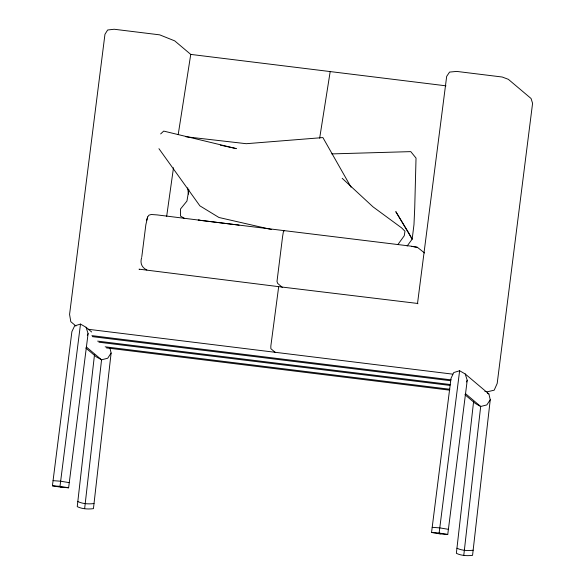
<?xml version="1.0" encoding="UTF-8"?>
<svg xmlns="http://www.w3.org/2000/svg" width="585" height="585" viewBox="0 0 585 585"><rect width="100%" height="100%" fill="white"/><g stroke="black" fill="none" stroke-linecap="round" stroke-linejoin="round"><path stroke-width="0.88" d="M94.499 354.693L77.235 506.654C82.134 509.009 88.086 509.352 93.439 508.65L111.113 353.055L109.965 348.112M84.642 508.665L101.556 359.804L86.383 347M473.623 401.361L456.366 553.33C461.258 555.677 467.218 556.028 472.563 555.326L490.245 399.73L488.899 393.968L465.207 373.961L459.627 370.751L453.748 372.55L451.02 378.305L431.547 532.467L440.169 533.908L447.752 534.463L467.225 380.301L465.207 373.961M463.773 555.341L480.68 406.48L465.514 393.668M86.083 327.293L88.094 333.625L68.62 487.795L61.037 487.232L52.416 485.799L71.896 331.629L74.624 325.882L80.503 324.083L86.083 327.293L91.655 331.995M80.503 324.083L59.999 486.354L61.037 487.232M141.709 257.539C139.859 262.745 141.636 267.645 146.857 269.985M141.811 256.698L145.855 224.706L147.647 216.984L148.956 215.17L151.252 214.498L157.19 214.914L239.104 225.13M459.627 370.751L439.13 533.03L440.169 533.908M417.946 303.798L417.522 303.439L446.677 76.372L449.565 72.087L456.695 71.414L502.193 77.015L508.343 79.319L531.048 98.485L532.584 103.318L497.191 383.446L494.193 390.18L487.561 391.738L484.885 391.402M166.674 216.304L173.489 167.749M319.659 138.199L330.174 71.692M178.22 134.484L190.747 54.405L174.703 40.862L159.69 34.851L114.185 29.25L107.655 29.996L104.956 34.303L69.571 314.43L70.8 321.684L75.94 326.028M188.875 189.642L186.951 201.05L180.451 209.072L180.48 216.062L184.224 218.285M417.522 303.439L278.687 286.65L270.833 346.086L270.855 348.682L275.286 352.433M147.647 216.984L146.608 220.326M87.319 335.271L88.094 333.625M466.442 381.947L467.225 380.301M111.113 353.055L107.713 358.239L101.556 359.804L96.254 356.828L85.783 347.987M490.245 399.73L486.837 404.915L480.68 406.48L475.378 403.504L464.907 394.663M397.858 244.603L404.272 235.718L404.974 231.229L401.617 227.879L372.981 206.827L342.181 178.301M407.123 246.036L412.176 239.133L413.975 224.618L414.721 208.055L416.03 158.082L410.772 151.625L331.797 153.906M160.656 133.921L163.698 131.091L236.347 148.612L220.377 145.153M94.017 503.539C88.671 504.241 82.712 503.897 77.82 501.542M473.148 550.214C467.795 550.916 461.843 550.573 456.943 548.218M53.067 480.651L60.65 481.214L69.271 482.647M52.416 485.799L59.999 486.354L68.62 487.795M432.198 527.326L439.774 527.882L448.395 529.323M431.547 532.467L439.13 533.03L447.752 534.463M185.913 136.758L246.27 143.705L322.905 137.577L351.051 187.185M200.041 220.333L198.235 220.114L410.385 246.08L417.397 247.323L424.564 252.969M190.747 54.405L445.989 85.827M88.123 329.267L452.739 374.151M91.925 335.644L451.101 379.862M92.306 336.624L450.574 380.725M97.636 341.121L450.457 384.557M98.923 342.21L449.938 385.42M105.161 346.817L449.821 389.252M106.448 347.907L449.295 390.115M278.687 286.65L139.018 269.158L139.435 269.51M411.518 246.3L417.397 247.323M271.469 229.525L218.951 217.488L199.88 205.847L158.945 148.678M487.385 393.113L488.899 393.968M284.266 230.951L283.776 230.592L283.476 231.25L282.613 236.398L276.99 281.443L277.663 283.396L282.496 287.549M187.712 187.792L188.407 194.14M408.52 232.574L395.796 211.624L412.176 239.133L408.52 232.574"/></g></svg>
